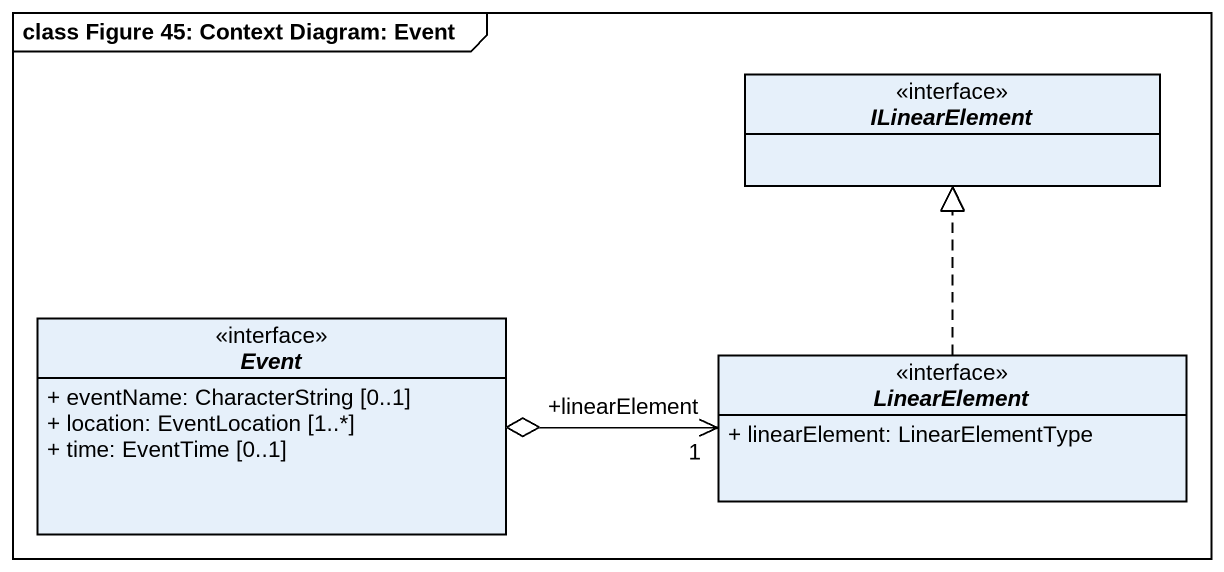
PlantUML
@startuml
mainframe class Figure 45: Context Diagram: Event
hide circle
hide empty members
skinparam classAttributeIconSize 0
interface ILinearElement
interface Event {
  + eventName: CharacterString [0..1]
  + location: EventLocation [1..*]
  + time: EventTime [0..1]
}
interface LinearElement {
  + linearElement: LinearElementType
}
Event o-right-> "+linearElement\n1" LinearElement
LinearElement .up.|> ILinearElement
@enduml
